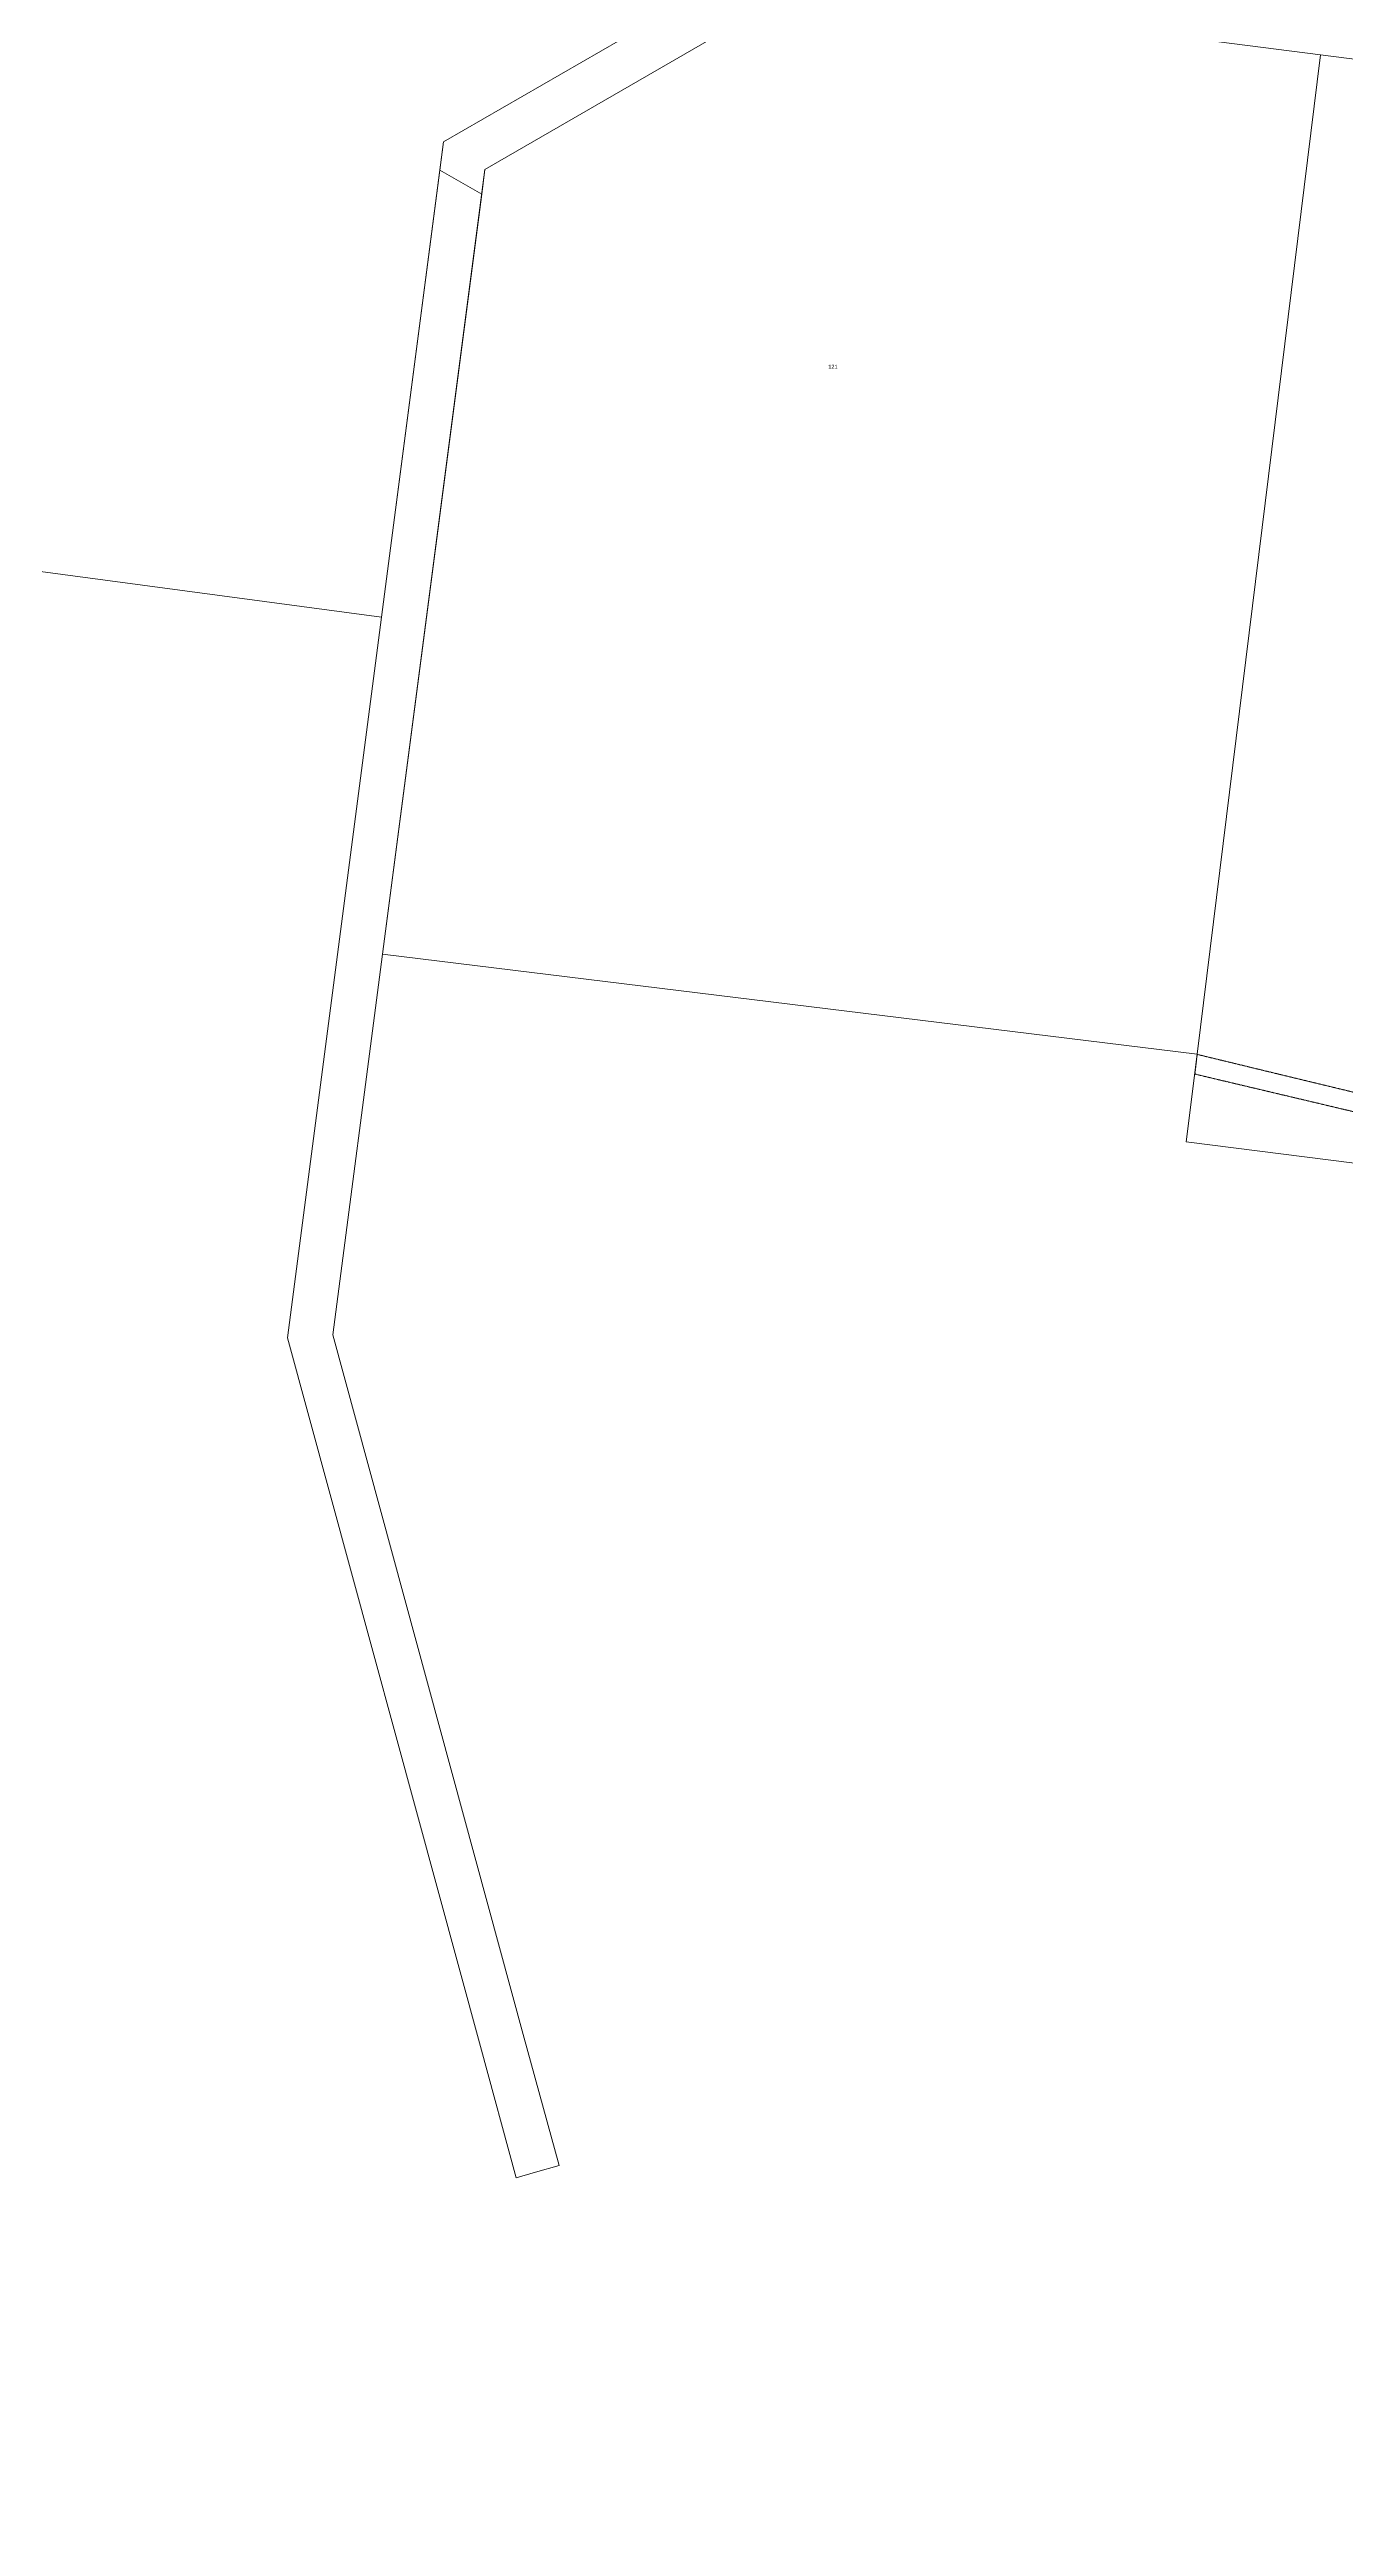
# Model space of a CAD drawing. Header units: metres. Extents: x 249687 to 257263, y 6187901 to 6192012.
# Drawn here: x 252778 to 253364, y 6187901 to 6189023 of the extents above; entities that cross this region are included whole.
import ezdxf

# ---------------------------------------------------------------- set-up
doc = ezdxf.new("R2010")
doc.units = ezdxf.units.M
doc.linetypes.add('HIDDEN', pattern=[0.375, 0.25, -0.125])
doc.linetypes.add('HIDDEN2', pattern=[0.1875, 0.125, -0.0625])
for name, color, linetype, lineweight in [('Cadastre Land Parcels_SP_EXT', 8, 'Continuous', 5), ('Cadastre Other Property_SP_EXT', 8, 'HIDDEN', 5), ('Cadastre Roads_SP_EXT', 8, 'Continuous', 5)]:
    doc.layers.add(name, color=color, linetype=linetype, lineweight=lineweight)
doc.styles.get("Standard").update_dxf_attribs({"font": 'arial.ttf'})

msp = doc.modelspace()

# ---------------------------------------------------------------- linework, layer by layer
at = {"layer": 'Cadastre Land Parcels_SP_EXT', "linetype": 'Continuous'}
for points in [[(252512.815, 6189506.181), (251097.969, 6189697.483), (251007.288, 6189083.304), (251004.647, 6189065.416), (250924.27, 6188520.909), (250941.348, 6188518.702), (251350.288, 6188466.692), (251317.395, 6188210.38), (251287.268, 6187974.569), (251829.337, 6187903.672), (251849.279, 6187900.984), (251909.939, 6188327.432), (252397.831, 6188260.164), (252417.815, 6188262.805), (252383.489, 6188508.774), (252425.183, 6188833.14), (252928.095, 6188765.687), (252956.144, 6188981.008), (253098.495, 6189063.268), (253231.317, 6189300.349), (253337.831, 6189346.464), (253273.075, 6189354.936), (252506.627, 6189455.176), (252512.815, 6189506.181)], [(253114.735, 6189051.044), (253353.183, 6189020.509), (253556.742, 6188994.39), (253755.578, 6188968.872), (253764.81, 6188967.687), (253783.485, 6189103.387), (253785.076, 6189114.894), (253417.65, 6189160.87), (253197.313, 6189198.515), (253114.735, 6189051.044)], [(253353.183, 6189020.509), (253114.735, 6189051.043), (253113.326, 6189048.675), (252974.876, 6188968.519), (252928.467, 6188613.061), (253297.286, 6188567.783), (253353.183, 6189020.509)], [(253655.105, 6188245.037), (253664.246, 6188310.901), (253688.811, 6188487.871), (253490.831, 6188513.025), (253556.742, 6188994.39), (253353.183, 6189020.509), (253297.286, 6188567.783), (253292.394, 6188528.146), (253675.594, 6188479.475), (253677.244, 6188475.431), (253654.005, 6188308.049), (253644.86, 6188242.176), (253655.105, 6188245.037)]]:
    msp.add_lwpolyline(points, close=True, dxfattribs=at)
at = {"layer": 'Cadastre Other Property_SP_EXT', "linetype": 'HIDDEN2'}
msp.add_lwpolyline([(253297.309, 6188567.716), (253296.293, 6188558.798), (253395.844, 6188535.191), (253488.098, 6188515.889), (253486.448, 6188500.373), (253500.612, 6188498.574), (253502.855, 6188515.011), (253677.572, 6188538.566), (253704.533, 6188530.891), (253705.662, 6188540.238), (253679.05, 6188548.225), (253498.815, 6188524.223), (253559.846, 6188993.94), (253551.069, 6188994.953), (253490.013, 6188525.818), (253397.469, 6188543.475), (253297.309, 6188567.716)], close=True, dxfattribs=at)
at = {"layer": 'Cadastre Roads_SP_EXT', "linetype": 'Continuous'}
msp.add_lwpolyline([(253098.495, 6189063.268), (252956.144, 6188981.008), (252954.471, 6188968.167), (252954.471, 6188968.167), (252973.418, 6188957.355), (252974.876, 6188968.519), (253113.326, 6189048.675)], dxfattribs=at)
msp.add_lwpolyline([(252885.517, 6188439.304), (252972.876, 6188118.367), (252988.987, 6188058.962), (252997.834, 6188061.469), (253008.436, 6188064.473), (252992.235, 6188123.766), (252905.994, 6188440.735), (252928.467, 6188613.061), (252973.418, 6188957.355), (252954.471, 6188968.167), (252928.095, 6188765.687), (252885.517, 6188439.304)], close=True, dxfattribs=at)

# ---------------------------------------------------------------- texts
at = {"layer": 'Cadastre Land Parcels_SP_EXT'}
msp.add_text('121', height=1.8, dxfattribs=at).set_placement((253130.312, 6188878.265))

doc.saveas('drawing.dxf')
